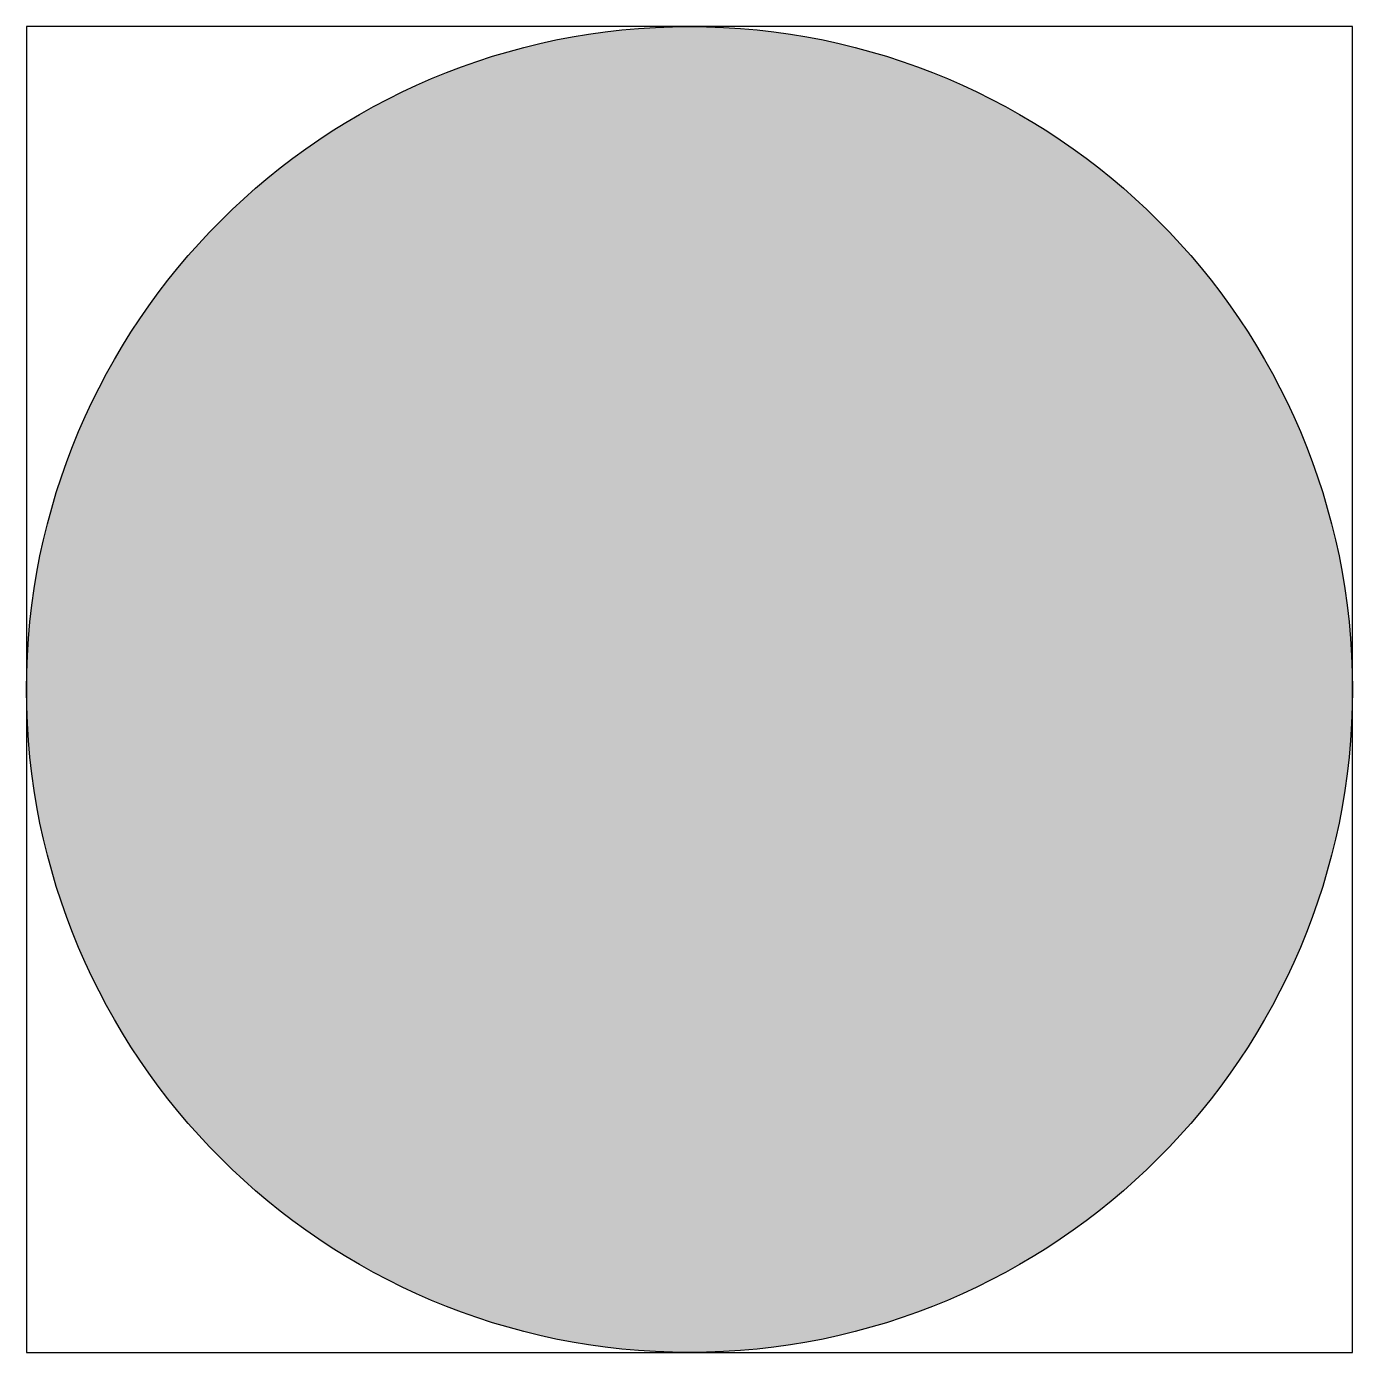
# Model space of a CAD drawing. Header units: metres. Extents: x -2 to 2, y -2 to 2.
import ezdxf

# ---------------------------------------------------------------- set-up
doc = ezdxf.new("R2010")
doc.units = ezdxf.units.M
doc.layers.get('0').update_dxf_attribs({"color": 150})

msp = doc.modelspace()

# ---------------------------------------------------------------- hatches: boundary and pattern name
h = msp.add_hatch(color=256)
h.dxf.hatch_style = 1
h.paths.add_polyline_path([(-2, 0, 1), (2, 0, 1)])

# ---------------------------------------------------------------- linework, layer by layer
msp.add_lwpolyline([(-2, -2), (2, -2), (2, 2), (-2, 2)], close=True)
msp.add_circle((0, 0), 2)

doc.saveas('drawing.dxf')
